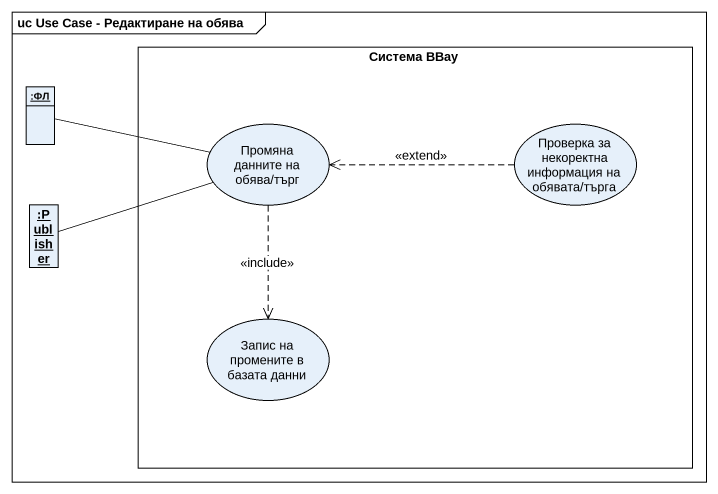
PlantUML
@startuml
mainframe uc Use Case - Редактиране на обява
allowmixing
hide circle
hide empty members
rectangle "Система BBay" as Система_BBay {
  usecase "Промяна данните на обява/търг" as Промяна_данните_на_обява
  usecase "Проверка за некоректна информация на обявата/търга" as Проверка_за_некоректна
  usecase "Запис на промените в базата данни" as Запис_на_промените_в_базата
}
object ":ФЛ" as ФЛ
object ":Publisher" as Publisher
ФЛ -right- Промяна_данните_на_обява
Промяна_данните_на_обява ..> Запис_на_промените_в_базата : <<include>>
Проверка_за_некоректна .left.> Промяна_данните_на_обява : <<extend>>
Publisher -right- Промяна_данните_на_обява
@enduml
